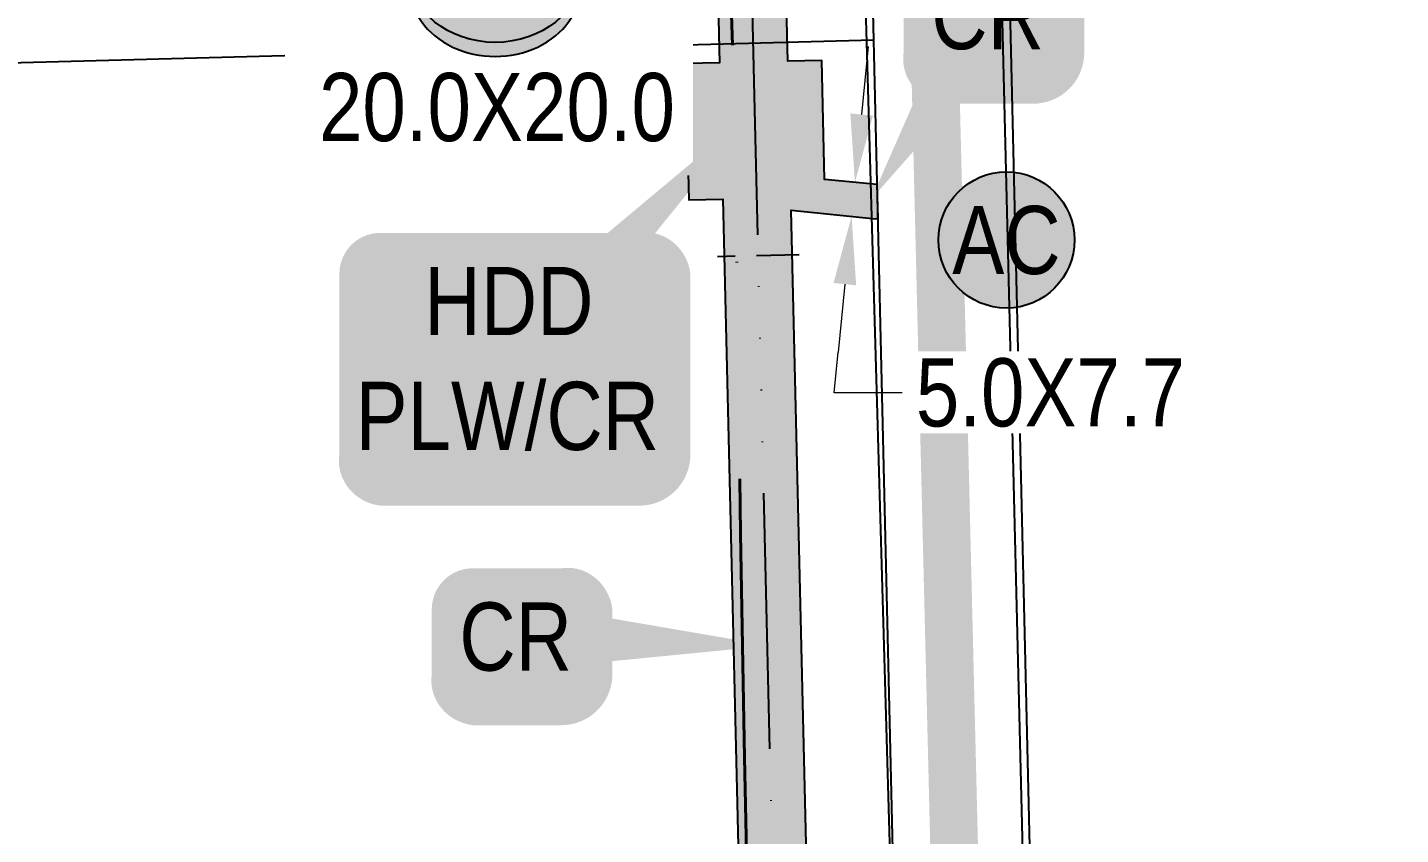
# Model space of a CAD drawing. Extents: x 88833 to 97610, y 5963373 to 5974710.
# Drawn here: x 95443.8 to 95645.2, y 5967642.2 to 5967760.5 of the extents above; entities that cross this region are included whole.
import ezdxf
from ezdxf.enums import TextEntityAlignment as Align

# ---------------------------------------------------------------- set-up
doc = ezdxf.new("R2010")
doc.units = 0
doc.header["$LTSCALE"] = 5
doc.header["$PDSIZE"] = 5
for name, pattern in [('COOP2', [10, 5, -1, 0, -1, 0, -1, 0, -1, 0, -1]), ('DASHDOT', [25.4, 12.7, -6.35, 0, -6.35]), ('foc-TIELINE', [1.875, 1.25, -0.625])]:
    doc.linetypes.add(name, pattern=pattern)
doc.layers.get('Defpoints').update_dxf_attribs({"color": 9})
for name, color, linetype in [('AS-POWER', 104, 'foc-POWER'), ('AS-ROADS', 254, 'Continuous'), ('AS-TELEPHONE', 224, 'foc-TEL'), ('CG-NOTES', 7, 'Continuous'), ('DETAIL-T', 7, 'Continuous'), ('F-RW', 190, 'Continuous'), ('L-SEC', 7, 'Continuous'), ('P-APEX RECON PAY ITEMS', 240, 'Continuous'), ('P-APEX RECON-10m BUFFER', 51, 'COOP2'), ('P-APEX RECON-URBAN', 30, 'COOP2'), ('P-APEX RECON-WORK AREA', 104, 'Continuous'), ('P-BUFFER-PURPLE', 187, 'foc-TIELINE'), ('P-CROSSINGS', 250, 'Continuous')]:
    doc.layers.add(name, color=color, linetype=linetype)
doc.layers.add('AS-RECON EXISTING', color=151, linetype='DASHDOT', lineweight=40)
doc.layers.add('P-APEX RECON-TWS-T', color=104, linetype='Continuous', lineweight=9)
doc.layers.add('P-APEX RECON-TO BE DRILLED-H', color=7, linetype='Continuous', true_color=0xffafe1)
doc.styles.add('175L', font='ARIALN.TTF', dxfattribs={"height": 2})
doc.styles.add('80', font='ARIALN.TTF', dxfattribs={"height": 10})
doc.styles.add('80CG', font='ARIALN.TTF', dxfattribs={"height": 10})
doc.styles.add('Crossing', font='ARIALN.TTF', dxfattribs={"height": 10})
doc.styles.add('foc-LtypeFont', font='ARIALN.TTF', dxfattribs={"height": 7.35})
doc.linetypes.add('foc-POWER', pattern='A,6,-1,["P",foc-LtypeFont,S=0.2,R=0,X=-0.625,Y=-0.75],-1.24,4', length=12.24)
doc.linetypes.add('foc-TEL', pattern='A,2,-1,["T",foc-LtypeFont,S=0.2,R=0,X=-0.425,Y=-0.75],-1.24,8', length=12.24)
doc.dimstyles.new('Compass 5 000', dxfattribs={"dimscale": 5, "dimtxt": 9, "dimasz": 2, "dimexe": 0.2, "dimexo": 0.0625, "dimgap": 0.5, "dimtad": 0, "dimtih": 1, "dimtoh": 1, "dimzin": 0, "dimdsep": 46, "dimtxsty": '80CG', "dimcen": 0.1, "dimse1": 1, "dimse2": 1, "dimclrd": 256, "dimclrt": 256, "dimaunit": 1, "dimadec": 4, "dimazin": 0, "dimtfac": 0.06, "dimtofl": 0, "dimtmove": 0, "dimatfit": 1, "dimfxl": 0.2, "dimtolj": 1, "dimtzin": 0, "dimlwd": -1, "dimarcsym": 0})

# ---------------------------------------------------------------- blocks, each defined once
blk = doc.blocks.new('*U993')
at = {"true_color": 0xffffa8}
h = blk.add_hatch(color=51, dxfattribs=at)
edge = h.paths.add_edge_path()
edge.add_line((-19, -20), (19, -20))
edge.add_arc((19, -14), 6, 270, 360)
edge.add_line((25, -14), (25, 12.5))
edge.add_arc((19, 12.5), 6, 0, 90)
edge.add_line((19, 18.5), (-19, 18.5))
edge.add_arc((-19, 12.5), 6, 90, 180)
edge.add_line((-25, 12.5), (-25, -14))
edge.add_arc((-19, -14), 6, 180, 270)
at = {"color": 240, "flags": 128}
for points in [[(35.95, 36.53, 0, 10, 0), (0, 0, 5, 5, 0)], [(-10.61, 7.54, 0, 10, 0), (0, 0, 5, 5, 0)]]:
    blk.add_lwpolyline(points, format="xyseb", dxfattribs=at)
blk.add_lwpolyline([(-19, -20, 3, 3, 0), (19, -20, 3, 3, 0.414214), (25, -14, 3, 3, 0), (25, 12.5, 3, 0, 0.414214), (19, 18.5, 0, 0, 0), (-19, 18.5, 0, 0, 0.414214), (-25, 12.5, 0, 0, 0), (-25, -14, 0, 3, 0.414214)], format="xyseb", close=True, dxfattribs=at)
at = {"color": 4, "style": '80'}
blk.add_attdef('OTHER_001', (-14.7, -5), '', height=10, dxfattribs=at)
blk = doc.blocks.new('*D995')
at = {"layer": 'Defpoints', "color": 0, "transparency": 16777216}
for p in [(95562.07, 5967738.12), (95561.58, 5967733.15), (95564.69, 5967732.84)]:
    blk.add_point(p, dxfattribs=at)
at = {"layer": 'P-APEX RECON-TWS-T', "transparency": 16777216}
for p, q in [((95566.17, 5967747.76), (95567.15, 5967757.72)), ((95563.7, 5967722.89), (95562.72, 5967712.94)), ((95562.12, 5967706.96), (95562.72, 5967712.94)), ((95572.12, 5967706.96), (95562.12, 5967706.96))]:
    blk.add_line(p, q, dxfattribs=at)
for points in [[(95564.51, 5967747.93), (95567.83, 5967747.6), (95565.18, 5967737.81)], [(95562.04, 5967723.06), (95565.36, 5967722.73), (95564.69, 5967732.84)]]:
    blk.add_solid(points, dxfattribs=at)
at = {"layer": 'P-APEX RECON-TWS-T', "transparency": 16777216, "insert": (95593.87, 5967706.96), "char_height": 10, "attachment_point": 5, "style": '80CG', "bg_fill": 3, "box_fill_scale": 1.1, "bg_fill_color": 256, "bg_fill_true_color": 13158600, "bg_fill_transparency": 0}
blk.add_mtext('\\A1;5.0X7.7', dxfattribs=at)
blk = doc.blocks.new('*U980')
at = {"true_color": 0xffffa8}
h = blk.add_hatch(color=51, dxfattribs=at)
edge = h.paths.add_edge_path()
edge.add_line((-6.5, -11.5), (6.5, -11.5))
edge.add_arc((6.5, -5.5), 6, 270, 360)
edge.add_line((12.5, -5.5), (12.5, 4))
edge.add_arc((6.5, 4), 6, 0, 90)
edge.add_line((6.5, 10), (-6.5, 10))
edge.add_arc((-6.5, 4), 6, 90, 180)
edge.add_line((-12.5, 4), (-12.5, -5.5))
edge.add_arc((-6.5, -5.5), 6, 180, 270)
at = {"color": 240, "flags": 128}
blk.add_lwpolyline([(-6.5, -11.5, 3, 3, 0), (6.5, -11.5, 3, 3, 0.414214), (12.5, -5.5, 3, 3, 0), (12.5, 4, 3, 0, 0.414214), (6.5, 10, 0, 0, 0), (-6.5, 10, 0, 0, 0.414214), (-12.5, 4, 0, 0, 0), (-12.5, -5.5, 0, 3, 0.414214)], format="xyseb", close=True, dxfattribs=at)
for points in [[(-1, -11.44, 0, 10, 0), (0, 0, 5, 5, 0)], [(37.15, -1.34, 0, 10, 0), (0, 0, 5, 5, 0)]]:
    blk.add_lwpolyline(points, format="xyseb", dxfattribs=at)
at = {"color": 4, "style": '80'}
blk.add_attdef('OTHER_001', (-14.7, -5), '', height=10, dxfattribs=at)
blk = doc.blocks.new('Access_Point')
h = blk.add_hatch(color=255)
h.dxf.hatch_style = 1
edge = h.paths.add_edge_path()
edge.add_arc((0, 0), 9.99, 0, 360)
at = {"color": 170}
blk.add_circle((0, 0), 9.99, dxfattribs=at)
at = {"color": 170, "style": '175L'}
blk.add_text('AC', height=10, dxfattribs=at).set_placement((0, 0), align=Align.MIDDLE_CENTER)
blk = doc.blocks.new('*U996')
at = {"true_color": 0xffffa8}
h = blk.add_hatch(color=51, dxfattribs=at)
edge = h.paths.add_edge_path()
edge.add_line((-6.5, -11.5), (6.5, -11.5))
edge.add_arc((6.5, -5.5), 6, 270, 360)
edge.add_line((12.5, -5.5), (12.5, 4))
edge.add_arc((6.5, 4), 6, 0, 90)
edge.add_line((6.5, 10), (-6.5, 10))
edge.add_arc((-6.5, 4), 6, 90, 180)
edge.add_line((-12.5, 4), (-12.5, -5.5))
edge.add_arc((-6.5, -5.5), 6, 180, 270)
at = {"color": 240, "flags": 128}
for points in [[(-33.51, 8, 0, 10, 0), (0, 0, 5, 5, 0)], [(-17.24, -26.97, 0, 10, 0), (0, 0, 5, 5, 0)]]:
    blk.add_lwpolyline(points, format="xyseb", dxfattribs=at)
blk.add_lwpolyline([(-6.5, -11.5, 3, 3, 0), (6.5, -11.5, 3, 3, 0.414214), (12.5, -5.5, 3, 3, 0), (12.5, 4, 3, 0, 0.414214), (6.5, 10, 0, 0, 0), (-6.5, 10, 0, 0, 0.414214), (-12.5, 4, 0, 0, 0), (-12.5, -5.5, 0, 3, 0.414214)], format="xyseb", close=True, dxfattribs=at)
at = {"color": 4, "style": '80'}
blk.add_attdef('OTHER_001', (-14.7, -5), '', height=10, dxfattribs=at)
blk = doc.blocks.new('xing2')
h = blk.add_hatch(color=50)
h.dxf.hatch_style = 1
edge = h.paths.add_edge_path()
edge.add_ellipse((0, 0), major_axis=(-12.5, 0), ratio=0.816297, start_angle=0, end_angle=360)
h = blk.add_hatch(color=250)
h.dxf.hatch_style = 1
edge = h.paths.add_edge_path()
edge.add_ellipse((0, -2.05), major_axis=(-12.5, 0), ratio=0.816297, start_angle=0, end_angle=180)
edge.add_line((12.5, -2.05), (12.5, 0))
edge.add_ellipse((0, 0), major_axis=(-12.5, 0), ratio=0.816297, start_angle=0, end_angle=180, ccw=False)
edge.add_line((-12.5, 0), (-12.5, -2.05))
at = {"color": 250}
blk.add_ellipse((0, 0), major_axis=(-12.5, 0), ratio=0.816297, dxfattribs=at)
blk.add_ellipse((0, -2.05), major_axis=(-12.5, 0), ratio=0.816297, start_param=0, end_param=3.141593, dxfattribs=at)
at = {"color": 250, "style": 'Crossing'}
blk.add_attdef('CROSSING', text='', height=9, dxfattribs=at).set_placement((0.09, 0.02), align=Align.MIDDLE_CENTER)
at = {"color": 250, "style": 'Crossing', "flags": 1}
for tag, p in [('OWNER', (0.09, -12.49)), ('DESCRIPTION', (0.09, -25.77)), ('LOCATION', (0.09, -39.3)), ('DWG_REF', (0.09, -52.84))]:
    blk.add_attdef(tag, text='', height=9, dxfattribs=at).set_placement(p, align=Align.MIDDLE_CENTER)

msp = doc.modelspace()

# ---------------------------------------------------------------- hatches: boundary and pattern name
at = {"layer": 'P-APEX RECON-10m BUFFER', "transparency": 33554687}
h = msp.add_hatch(color=256, dxfattribs=at)
h.dxf.hatch_style = 1
h.paths.add_polyline_path([(95559.868, 5967562.107), (95571.84, 5967562.338), (95572.569, 5967562.338), (95572.452, 5967567.334), (95571.792, 5967567.334), (95559.75, 5967567.101), (95558.974, 5967600.233), (95563.968, 5967600.35), (95563.498, 5967620.329), (95558.504, 5967620.211), (95555.832, 5967733.72), (95568.187, 5967732.495), (95568.568, 5967732.497), (95568.419, 5967737.493), (95560.723, 5967738.255), (95560.312, 5967755.703), (95555.317, 5967755.585), (95554.709, 5967781.411), (95559.704, 5967781.528), (95559.234, 5967801.507), (95554.239, 5967801.389), (95551.991, 5967896.887), (95550, 5967896.832), (95549.997, 5967896.937), (95530.02, 5967896.398), (95530.559, 5967876.421), (95542.47, 5967876.743), (95544.25, 5967801.154), (95539.255, 5967801.037), (95539.725, 5967781.058), (95544.72, 5967781.176), (95545.328, 5967755.35), (95540.333, 5967755.232), (95540.804, 5967735.254), (95545.798, 5967735.371), (95548.515, 5967619.976), (95543.519, 5967619.859), (95543.99, 5967599.88), (95548.984, 5967599.998), (95550.014, 5967556.081), (95560.003, 5967556.348)])
at = {"layer": 'P-APEX RECON-TO BE DRILLED-H', "transparency": 33554687}
h = msp.add_hatch(color=256, dxfattribs=at)
h.dxf.hatch_style = 1
h.paths.add_polyline_path([(95555.483, 5967748.558), (95545.493, 5967748.323), (95544.554, 5967788.238), (95549.548, 5967788.356), (95554.543, 5967788.473)])

# ---------------------------------------------------------------- linework, layer by layer
at = {"layer": 'AS-POWER', "flags": 128}
msp.add_lwpolyline([(95478.169, 5968178.877), (95551.743, 5968173.259), (95577.218, 5968176.262), (95579.035, 5968085.06), (95582.61, 5967958.349), (95584.041, 5967873.253), (95591.809, 5967555.959)], dxfattribs=at)
at = {"layer": 'AS-RECON EXISTING', "flags": 128}
msp.add_lwpolyline([(96633.948, 5966928.839), (96640.077, 5966924.931), (96645.978, 5966920.075), (96651.834, 5966916.724), (96657.417, 5966916.344), (96668.977, 5966916.141), (96687.541, 5966914.927), (96705.964, 5966912.512), (96724.813, 5966909.613), (96736.557, 5966907.443), (96758.437, 5966899.871), (96770.722, 5966896.368), (96781.147, 5966895.414), (96794.838, 5966889.311), (96799.274, 5966886.401), (96802.094, 5966883.685), (96805.477, 5966855.845), (96805.788, 5966844.181), (96806.156, 5966810.59), (96807.057, 5966785.167), (96806.637, 5966779.481), (96798.528, 5966693.377), (96688.198, 5966692.549), (96663.686, 5966692.365), (96656.019, 5966692.157), (95751.595, 5966676.959), (95724.078, 5966676.955), (95699.65, 5966677.239), (95694.671, 5966677.425), (95694.25, 5966692.637), (95693.546, 5966710.182), (95692.591, 5966731.375), (95692.35, 5966756.345), (95692.516, 5966758.95), (95692.719, 5966762.38), (95691.597, 5966770.718), (95690.664, 5966773.825), (95688.087, 5966775.905), (95672.637, 5966776.653), (95655.69, 5966777.062), (95644.247, 5966777.673), (95630.18, 5966777.809), (95613.827, 5966778.037), (95606.343, 5966777.759), (95585.592, 5966777.785), (95582.019, 5966777.564), (95576.209, 5966778.236), (95573.248, 5966779.036), (95570.569, 5966781.031), (95569.04, 5966781.995), (95568.922, 5966801.347), (95568.609, 5966810.447), (95568.333, 5966823.351), (95568.115, 5966838.233), (95567.871, 5966854.298), (95567.568, 5966870.44), (95566.801, 5966903.482), (95566.494, 5966923.36), (95565.716, 5966955.064), (95565.225, 5966972.956), (95564.824, 5966985.405), (95564.192, 5967004.8), (95563.915, 5967025.258), (95563.122, 5967054.996), (95562.451, 5967083.533), (95562.079, 5967106.565), (95561.404, 5967138.898), (95560.783, 5967163.481), (95560.154, 5967188.011), (95560.044, 5967203.254), (95559.52, 5967223.417), (95558.956, 5967245.665), (95559.079, 5967250.204), (95559.067, 5967258.882), (95558.358, 5967265.292), (95558.318, 5967275.704), (95557.951, 5967291.105), (95557.968, 5967302.319), (95557.565, 5967311.936), (95558.437, 5967323.498), (95557.401, 5967329.366), (95556.985, 5967337.871), (95556.886, 5967340.797), (95556.542, 5967347.53), (95555.886, 5967354.717), (95555.17, 5967366.397), (95554.778, 5967380.39), (95554.438, 5967388.412), (95554.1, 5967410.928), (95553.83, 5967429.313), (95553.204, 5967469.831), (95552.546, 5967492.604), (95551.514, 5967526.863), (95551.065, 5967551.215), (95551.005, 5967556.398), (95550.679, 5967568.248), (95550.179, 5967588.724), (95549.693, 5967617.885), (95548.988, 5967653.514), (95548.393, 5967686.287), (95547.997, 5967716.676), (95547.497, 5967747.503), (95546.618, 5967777.571), (95546.414, 5967804.37), (95545.544, 5967845.99), (95544.415, 5967869.377), (95544.011, 5967886.093), (95544.472, 5967898.036), (95539.707, 5967897.036), (95537.983, 5967896.822), (95533.729, 5967896.293), (95519.655, 5967896.472), (95507.792, 5967896.02), (95489.956, 5967895.562), (95488.023, 5967895.316), (95487.465, 5967902.672), (95487.967, 5967910.074), (95488.018, 5967910.824), (95489.002, 5967911.887), (95494.377, 5967912.469)], dxfattribs=at)
at = {"layer": 'AS-ROADS', "const_width": 7, "flags": 128}
msp.add_lwpolyline([(95670.906, 5963393.096), (95651.052, 5964316.405), (95634.466, 5965117.395), (95616.088, 5965910.258), (95601.476, 5966746.266), (95571.822, 5967965.841), (95524.575, 5970082.852)], dxfattribs=at)
at = {"layer": 'AS-TELEPHONE', "flags": 128}
msp.add_lwpolyline([(95631.684, 5964941.364), (95632.04, 5964988.804), (95629.076, 5965053.086), (95629.381, 5965094.125), (95629.403, 5965121.794), (95609.784, 5965917.258), (95594.983, 5966760.026), (95594.78, 5966783.931), (95593.041, 5966838.417), (95591.969, 5966873.592), (95590.964, 5966921.305), (95561.862, 5967934.43)], dxfattribs=at)
at = {"layer": 'F-RW', "linetype": 'Continuous', "flags": 128}
msp.add_lwpolyline([(95567.478, 5967778.886), (95425.695, 5967775.106), (95424.663, 5967816.005), (95302.713, 5967813.201), (95306.378, 5967670.776), (95306.39, 5967670.292), (95307.73, 5967670.322), (95428.27, 5967673.007), (95426.203, 5967754.961), (95567.952, 5967758.729)], close=True, dxfattribs=at)
at = {"layer": 'L-SEC', "flags": 128}
for points in [[(95572.702, 5967556.687), (95553.805, 5968360.41)], [(95592.8, 5967557.16), (95573.903, 5968360.883)]]:
    msp.add_lwpolyline(points, dxfattribs=at)
at = {"layer": 'P-APEX RECON-WORK AREA', "flags": 128}
for points in [[(95544.72, 5967781.176), (95545.328, 5967755.35), (95540.333, 5967755.232), (95540.804, 5967735.254), (95545.798, 5967735.371), (95548.515, 5967619.976)], [(95558.504, 5967620.211), (95555.832, 5967733.72), (95568.187, 5967732.495), (95568.568, 5967732.497), (95568.419, 5967737.493), (95560.723, 5967738.255), (95560.312, 5967755.703), (95555.317, 5967755.585), (95554.709, 5967781.411)]]:
    msp.add_lwpolyline(points, dxfattribs=at)
at = {"layer": 'P-BUFFER-PURPLE'}
msp.add_line((95556.985, 5967727.202), (95544.998, 5967726.92), dxfattribs=at)

# ---------------------------------------------------------------- block references
at = {"layer": 'P-APEX RECON PAY ITEMS'}
ref = msp.add_blockref('*U980', (95515.598, 5967671.228), dxfattribs=at)
ref.add_attrib('OTHER_001', 'CR', (95507.136, 5967666.225), dxfattribs={"layer": '0', "color": 4, "height": 10, "style": '80'})

# ---------------------------------------------------------------- texts
at = {"layer": 'DETAIL-T', "color": 3, "insert": (95611.143, 5967658.017), "char_height": 20, "attachment_point": 1, "style": '175L'}
msp.add_mtext_dynamic_manual_height_columns("\\pi36.115;SEE \\P\\pi3.38;DETAIL 'U'", width=115.80512, gutter_width=55, heights=[0], dxfattribs=at)

# ---------------------------------------------------------------- next in the draw order: texts
at = {"layer": 'P-APEX RECON-TWS-T', "insert": (95486.544, 5967753.861), "char_height": 10, "attachment_point": 1, "style": '175L', "bg_fill": 2}
msp.add_mtext_dynamic_manual_height_columns('20.0X20.0', width=49.86126, gutter_width=100, heights=[0], dxfattribs=at)

# ---------------------------------------------------------------- next in the draw order: dimensions: what is measured, and where the dimension line sits
at = {"layer": 'P-APEX RECON-TWS-T'}
dim = msp.add_linear_dim(base=(95564.688, 5967732.842), p1=(95562.068, 5967738.122), p2=(95561.576, 5967733.15), angle=264.3391, text='5.0X7.7', dimstyle='Compass 5 000', override={"dimtmove": 1, "dimtfill": 1}, dxfattribs=at)
dim.commit()
dim.dimension.update_dxf_attribs({"geometry": '*D995', "text_midpoint": (95572.878, 5967706.965), "dimtype": 161})

# ---------------------------------------------------------------- next in the draw order: linework, layer by layer
at = {"layer": 'P-APEX RECON-URBAN', "ltscale": 1.5, "flags": 128}
msp.add_lwpolyline([(95604.664, 5963883.775), (95600.688, 5963884.065), (95571.901, 5963891.318), (95550.768, 5963922.089), (95550.576, 5963922.388), (95478.967, 5963996.096), (95465.352, 5964311.406), (95468.839, 5964421.135), (95470.649, 5964475.305), (95620.187, 5964480.377), (95611.989, 5964873.285), (95529.082, 5964871.565), (95526.625, 5964991.535), (95665.381, 5964994.31), (95662.79, 5965117.145), (95662.114, 5965146.983), (95828.828, 5965237.722), (95821.659, 5965434.392), (95656.094, 5965431.226), (95637.653, 5966315.61), (95636.831, 5966360.608), (95631.163, 5966670.767), (95630.418, 5966710.155), (95629.286, 5966773.514), (95573.296, 5966772.481), (95562.209, 5967247.76), (95558.533, 5967405.315), (95555.954, 5967515.885), (95553.815, 5967607.121), (95550.488, 5967748.44), (95549.548, 5967788.356), (95547.114, 5967891.755), (95538.108, 5967891.507), (95535.601, 5967998.025), (95514.647, 5968047.887), (95530.424, 5968091.293), (95528.948, 5968153.973), (95524.05, 5968359.55), (95523.447, 5968384.548), (95600.52, 5968386.516), (95597.793, 5968513.781), (95647.557, 5968535.504), (95594.679, 5968659.067), (95594.153, 5968683.607), (95593.146, 5968730.564), (95586.83, 5969025.233), (95585.973, 5969065.243), (95584.576, 5969130.419), (95583.347, 5969187.024), (95576.228, 5969512.869), (95575.431, 5969547.888), (95567.508, 5969905.416), (95562.187, 5969910.496)], dxfattribs=at)

# ---------------------------------------------------------------- next in the draw order: block references
at = {"layer": 'CG-NOTES', "xscale": 0.9992045070000001, "yscale": 0.9992045070000001, "zscale": 0.9992045070000001}
msp.add_blockref('Access_Point', (95587.411, 5967729.373), dxfattribs=at)
at = {"layer": 'P-APEX RECON PAY ITEMS'}
ref = msp.add_blockref('*U996', (95584.831, 5967762.35), dxfattribs=at)
ref.add_attrib('OTHER_001', 'CR', (95576.37, 5967757.346), dxfattribs={"layer": '0', "color": 4, "height": 10, "style": '80'})
ref = msp.add_blockref('*U993', (95514.54, 5967711.914), dxfattribs=at)
ref.add_attrib('OTHER_001', 'HDD', (95502.013, 5967715.421), dxfattribs={"layer": '0', "color": 4, "height": 10, "style": '80'})
ref.add_attrib('OTHER_002', 'PLW/CR', (95491.907, 5967698.577), dxfattribs={"layer": '0', "color": 4, "height": 10, "style": '80'})
at = {"layer": 'P-CROSSINGS', "xscale": 0.9992045070000001, "yscale": 0.9992045070000001, "zscale": 0.9992045070000001}
msp.add_blockref('xing2', (95512.394, 5967768.54), dxfattribs=at).add_auto_attribs({'CROSSING': 'X126'})

doc.saveas('drawing.dxf')
